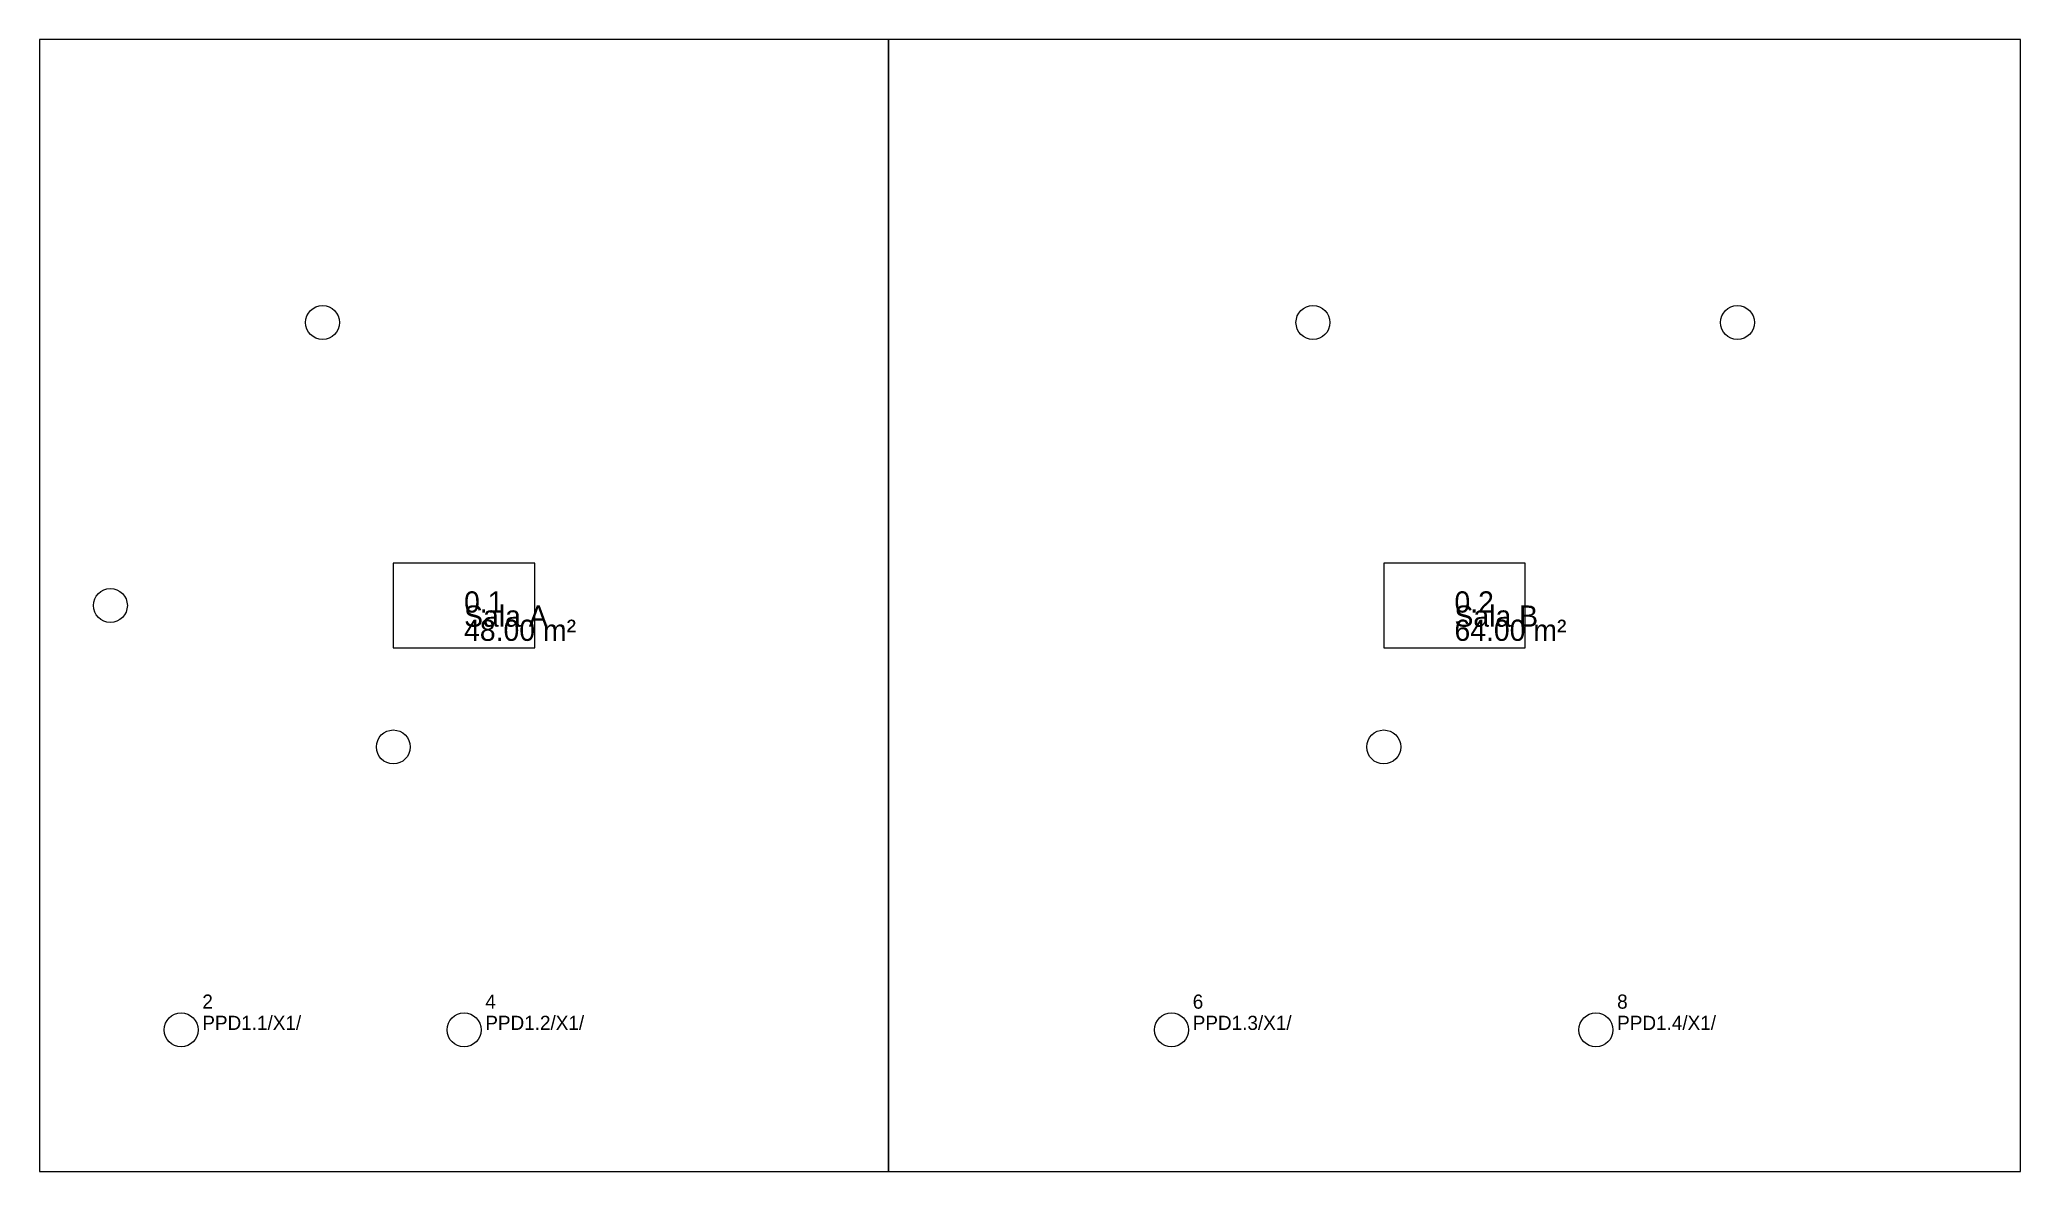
# Model space of a CAD drawing. Header units: millimetres. Extents: x 0 to 14000, y 0 to 8000.
import ezdxf

# ---------------------------------------------------------------- set-up
doc = ezdxf.new("R2010")
doc.units = ezdxf.units.MM
for name, color, linetype in [('PODKLAD', 8, 'Continuous'), ('PST_gniazda AP', 3, 'Continuous'), ('PST_gniazda CCTV', 2, 'Continuous'), ('PST_gniazda_RJ-45', 1, 'Continuous'), ('PST_kontrola dostępu', 5, 'Continuous')]:
    doc.layers.add(name, color=color, linetype=linetype)

# ---------------------------------------------------------------- blocks, each defined once
blk = doc.blocks.new('ARCH_BASE')
at = {"layer": 'A-AREA-IDEN'}
for points in [[(2500, 3700), (3500, 3700), (3500, 4300), (2500, 4300)], [(9500, 3700), (10500, 3700), (10500, 4300), (9500, 4300)]]:
    blk.add_lwpolyline(points, close=True, dxfattribs=at)
at = {"layer": 'A-WALL'}
for points in [[(0, 0), (6000, 0), (6000, 8000), (0, 8000)], [(6000, 0), (14000, 0), (14000, 8000), (6000, 8000)]]:
    blk.add_lwpolyline(points, close=True, dxfattribs=at)
at = {"layer": 'A-AREA-IDEN', "char_height": 150, "attachment_point": 1}
for s, insert in [('0.1', (3000, 4100)), ('0.2', (10000, 4100)), ('Sala A', (3000, 4000)), ('Sala B', (10000, 4000)), ('48.00 m²', (3000, 3900)), ('64.00 m²', (10000, 3900))]:
    blk.add_mtext(s, dxfattribs=dict(at, insert=insert))
blk = doc.blocks.new('DEV_RJ45')
blk.add_circle((0, 0), 120)
for tag, p in [('NR', (150, 150)), ('IDFX', (150, 0))]:
    blk.add_attdef(tag, p, '', height=100)

msp = doc.modelspace()

# ---------------------------------------------------------------- block references
at = {"layer": 'PODKLAD'}
msp.add_blockref('ARCH_BASE', (0, 0), dxfattribs=at)
at = {"layer": 'PST_gniazda AP'}
for p in [(2500, 3000), (9500, 3000)]:
    msp.add_blockref('DEV_RJ45', p, dxfattribs=at)
at = {"layer": 'PST_gniazda CCTV'}
for p in [(2000, 6000), (9000, 6000), (12000, 6000)]:
    msp.add_blockref('DEV_RJ45', p, dxfattribs=at)
at = {"layer": 'PST_gniazda_RJ-45'}
for p, values in [((1000, 1000), {'IDFX': 'PPD1.1/X1/', 'NR': '2'}), ((3000, 1000), {'IDFX': 'PPD1.2/X1/', 'NR': '4'}), ((8000, 1000), {'IDFX': 'PPD1.3/X1/', 'NR': '6'}), ((11000, 1000), {'IDFX': 'PPD1.4/X1/', 'NR': '8'})]:
    msp.add_blockref('DEV_RJ45', p, dxfattribs=at).add_auto_attribs(values)
at = {"layer": 'PST_kontrola dostępu'}
msp.add_blockref('DEV_RJ45', (500, 4000), dxfattribs=at)

doc.saveas('drawing.dxf')
